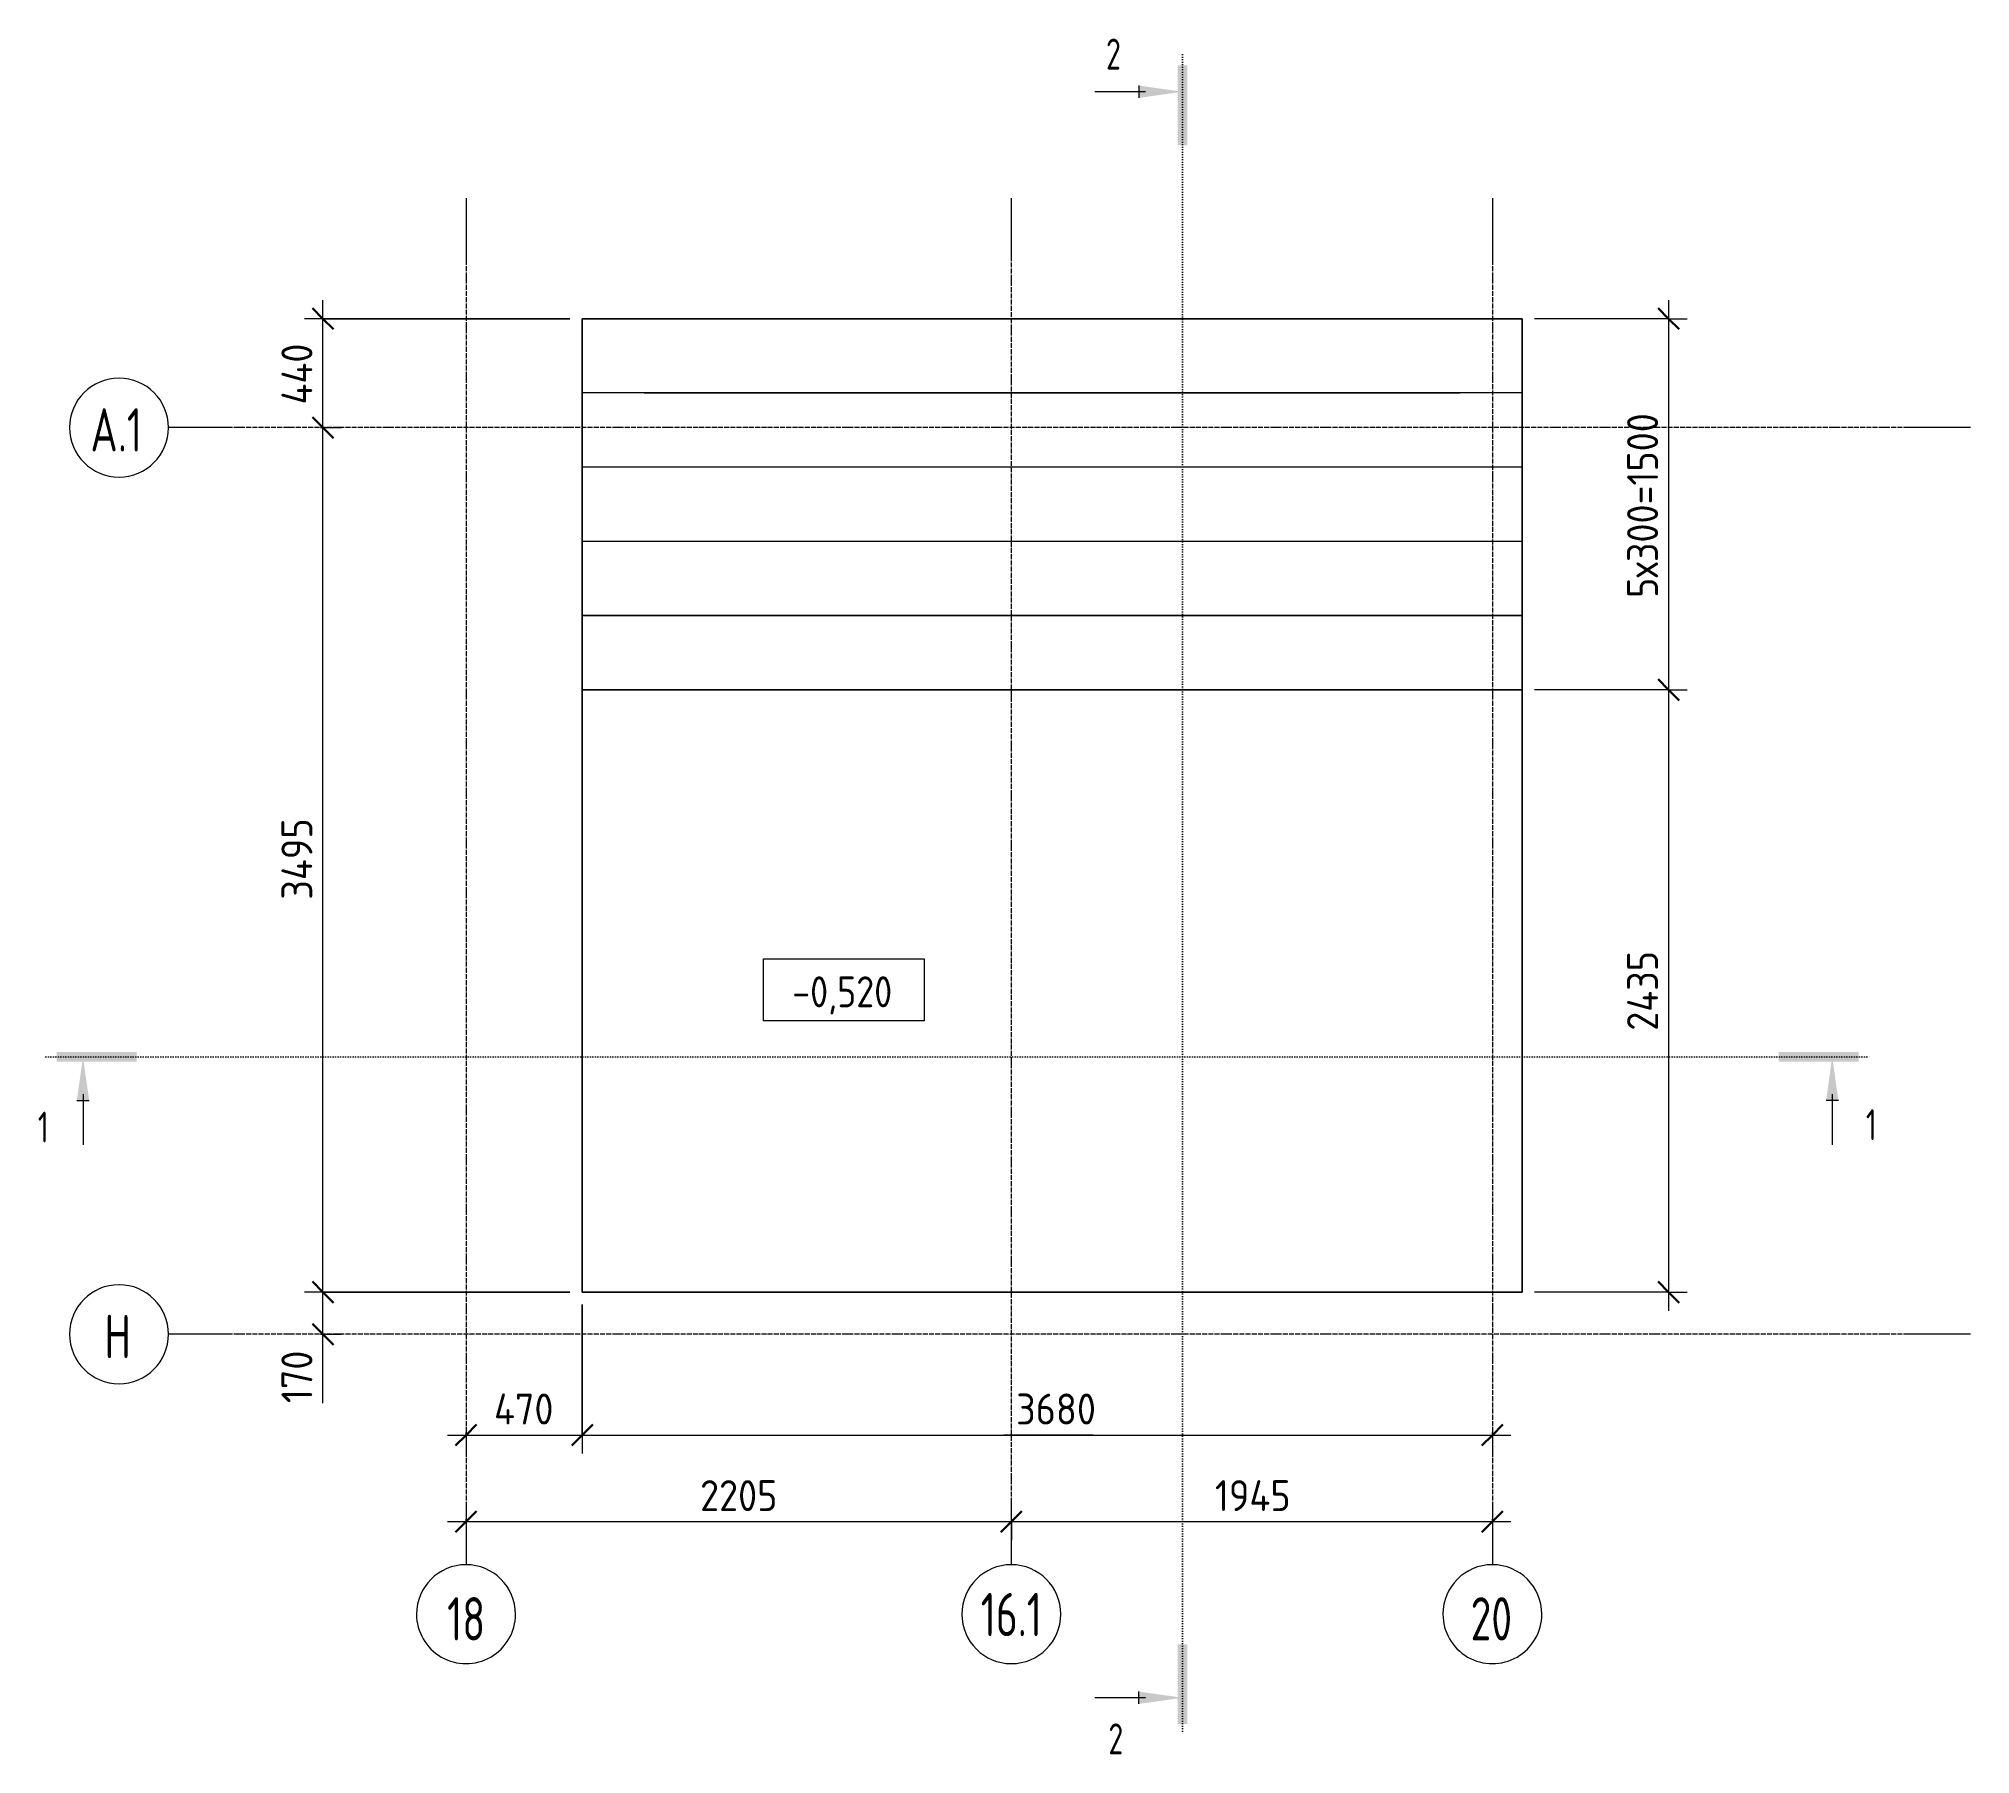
# Model space of a CAD drawing. Header units: millimetres. Extents: x 55945 to 93007, y -3829 to 32717.
# Drawn here: x 85196 to 93007, y 25782 to 32717 of the extents above.
import ezdxf

# ---------------------------------------------------------------- set-up
doc = ezdxf.new("R2010")
doc.units = ezdxf.units.MM
for name, pattern in [('01 Штриховая _2 мм_', [3, 2, -1]), ('02 Штрихпунктирная _20 мм_', [25, 20, -2.5, 0, -2.5]), ('04 Пунктир 10мм', [10, 0, -10])]:
    doc.linetypes.add(name, pattern=pattern)
for name, color, linetype, lineweight in [('AA_Dim', 7, 'Continuous', 9), ('AA_Dim-50', 7, 'Continuous', 9), ('AA_Linii', 7, 'Continuous', 9), ('AA_Razrez', 7, 'Continuous', 9), ('AA_Vinoska', 7, 'Continuous', 9), ('AA_Visotnaya otmetka', 7, 'Continuous', 9), ('AF_Lestnica', 7, '01 Штриховая _2 мм_', 9), ('AF_Perekritie', 7, 'Continuous', 60), ('AF_Perekritie_Гидроизоляция', 253, 'Continuous', 20), ('AF_Perekritie_Опалубка', 253, 'Continuous', 20), ('Оси', 7, 'Continuous', 9)]:
    doc.layers.add(name, color=color, linetype=linetype, lineweight=lineweight)
doc.styles.add('ISOCPEUR', font='isocpeur.TTF', dxfattribs={"width": 0.7, "height": 175})
doc.styles.add('ISOCPEUR_1', font='isocpeur.TTF', dxfattribs={"width": 0.7, "height": 125})
doc.styles.add('ISOCPEUR_2', font='isocpeur.TTF', dxfattribs={"width": 0.9, "height": 125})
doc.styles.add('ISOCPEUR_3', font='isocpeur.TTF', dxfattribs={"width": 0.85, "height": 125})
doc.dimstyles.new('00_Точн_3_знака__прозр_', dxfattribs={"dimscale": 304.8, "dimtxt": 125.344371, "dimasz": 0.278871, "dimexe": 0.246063, "dimexo": 0.164042, "dimgap": 0.016404, "dimtad": 1, "dimdec": 3, "dimrnd": 0.001, "dimdsep": 46, "dimtxsty": 'ISOCPEUR_2', "dimblk1": 'OBLIQUE', "dimblk2": 'OBLIQUE', "dimsah": 1, "dimcen": 0.09, "dimdle": 0.246063, "dimazin": 0, "dimtfac": 1, "dimtdec": 4, "dimtix": 1, "dimtmove": 0, "dimatfit": 3, "dimfxl": 1, "dimtvp": 1, "dimtolj": 1, "dimtzin": 0, "dimlwd": 18, "dimlwe": 18, "dimarcsym": 2})
doc.dimstyles.new('00_Точн_3_знака__прозр__1', dxfattribs={"dimscale": 304.8, "dimtxt": 125.344371, "dimasz": 0.278871, "dimexe": 0.246063, "dimexo": 0.164042, "dimgap": 0.016404, "dimtad": 1, "dimdec": 3, "dimrnd": 0.001, "dimdsep": 46, "dimtxsty": 'ISOCPEUR_2', "dimblk1": 'OBLIQUE', "dimblk2": 'OBLIQUE', "dimsah": 1, "dimcen": 0.09, "dimdle": 0.246063, "dimazin": 0, "dimtfac": 1, "dimtdec": 4, "dimtix": 1, "dimtmove": 1, "dimatfit": 3, "dimfxl": 1, "dimtvp": 1, "dimtolj": 1, "dimtzin": 0, "dimlwd": 18, "dimlwe": 18, "dimarcsym": 2})

# ---------------------------------------------------------------- blocks, each defined once
blk = doc.blocks.new('песок 1 - песок 1-3674227-Схема расположения перекрытия на отм_ -0_520 входной группы в осях 18-20_Н-А_1')
at = {"layer": 'AF_Perekritie', "lineweight": 20}
for p, q in [((58515.1, 27650), (61815.1, 27650)), ((61815.1, 27650), (58515.1, 27650))]:
    blk.add_line(p, q, dxfattribs=at)
blk = doc.blocks.new('песок 2 - песок 1-3674328-Схема расположения перекрытия на отм_ -0_520 входной группы в осях 18-20_Н-А_1')
at = {"layer": 'AF_Perekritie', "lineweight": 20}
blk.add_line((58515.1, 31285), (61814.9, 31285), dxfattribs=at)
blk.add_line((58515.1, 31285), (61814.9, 31285), dxfattribs=at)
blk = doc.blocks.new('Лестницы 1 - Лестницы 1-3673206-Схема расположения перекрытия на отм_ -0_520 входной группы в осях 18-20_Н-А_1')
at = {"layer": 'AA_Linii', "lineweight": 20}
for p, q in [((58265.2, 31285), (58265.2, 31585)), ((62065.1, 31585), (58265.2, 31585)), ((62065.1, 31585), (62065.1, 31285)), ((58265.2, 30985), (58265.2, 31285)), ((62065.1, 31285), (58265.2, 31285)), ((62065.1, 31285), (62065.1, 30985)), ((58265.2, 30685), (58265.2, 30985)), ((62065.1, 30985), (58265.2, 30985)), ((62065.1, 30985), (62065.1, 30685)), ((58265.2, 30385), (58265.2, 30685)), ((62065.1, 30685), (58265.2, 30685)), ((62065.1, 30685), (62065.1, 30385)), ((58265.2, 30085), (58265.2, 30385)), ((58265.2, 30385), (62065.1, 30385)), ((62065.1, 30385), (62065.1, 30085))]:
    blk.add_line(p, q, dxfattribs=at)
at = {"layer": 'AF_Lestnica'}
for p, q in [((62065.1, 31285), (58265.2, 31285)), ((62065.1, 30985), (58265.2, 30985)), ((62065.1, 30685), (58265.2, 30685)), ((62065.1, 30385), (58265.2, 30385)), ((62065.1, 30085), (58265.2, 30085)), ((62065.1, 30085), (58265.2, 30085)), ((62065.1, 30085), (62065.1, 29976))]:
    blk.add_line(p, q, dxfattribs=at)
blk = doc.blocks.new('Ось сетки - d_4мм-2765513-Схема расположения перекрытия на отм_ -0_520 входной группы в осях 18-20_Н-А_1')
at = {"layer": 'Оси'}
for start, end in [(360, 180), (360, 180), (180, 360), (180, 360)]:
    blk.add_arc((0, 0), 4, start, end, dxfattribs=at)
blk = doc.blocks.new('Разрез - Номер узла_ сзади-394133-Схема расположения перекрытия на отм_ -0_520 входной группы в осях 18-20_Н-А_1')
at = {"layer": 'AA_Razrez'}
for points in [[(7.33, 0.4), (7.33, -0.39), (0.87, -0.39), (0.87, 0.4)], [(3.5, -3.53), (2.5, -3.53), (3, 0)]]:
    blk.add_hatch(color=256, dxfattribs=at).paths.add_polyline_path(points)
for p, q in [((3, -3), (3, -7.1)), ((2.5, -3.53), (3.5, -3.53))]:
    blk.add_line(p, q, dxfattribs=at)
blk = doc.blocks.new('Разрез - Номер узла_ спереди-394134-Схема расположения перекрытия на отм_ -0_520 входной группы в осях 18-20_Н-А_1')
at = {"layer": 'AA_Razrez'}
for points in [[(7.33, 0.4), (7.33, -0.39), (0.87, -0.39), (0.87, 0.4)], [(3.5, -3.53), (2.5, -3.53), (3, 0)]]:
    blk.add_hatch(color=256, dxfattribs=at).paths.add_polyline_path(points)
for p, q in [((3, -3), (3, -7.1)), ((2.5, -3.53), (3.5, -3.53))]:
    blk.add_line(p, q, dxfattribs=at)
blk = doc.blocks.new('Высотные отметки - Рамка вверх-400294-Схема расположения перекрытия на отм_ -0_520 входной группы в осях 18-20_Н-А_1')
at = {"layer": 'AA_Vinoska'}
for p, q in [((-13, 0), (-13, 5)), ((-13, 5), (0, 5)), ((0, 5), (0, 0)), ((0, 0), (-13, 0))]:
    blk.add_line(p, q, dxfattribs=at)
blk = doc.blocks.new('DIMBLOCK53-Схема расположения перекрытия на отм_ -0_520 входной группы в осях 18-20_Н-А_1')
at = {"layer": 'AA_Dim-50', "lineweight": 18}
for p, q in [((91787.1, 31660), (91787.1, 30085)), ((91787.1, 31585), (91244.4, 31585)), ((91787.1, 31585), (91862.1, 31585)), ((91787.1, 30085), (91244.4, 30085)), ((91787.1, 30085), (91862.1, 30085)), ((91787.1, 27650), (91244.4, 27650)), ((91787.1, 27650), (91862.1, 27650))]:
    blk.add_line(p, q, dxfattribs=at)
at = {"layer": 'AA_Dim-50', "lineweight": 30}
for p, q in [((91787.1, 31585), (91744.6, 31627.5)), ((91787.1, 31585), (91829.6, 31542.5)), ((91787.1, 30085), (91744.6, 30127.5)), ((91787.1, 30085), (91829.6, 30042.5)), ((91787.1, 27650), (91744.6, 27692.5)), ((91787.1, 27650), (91829.6, 27607.5))]:
    blk.add_line(p, q, dxfattribs=at)
at = {"layer": 'AA_Dim-50', "color": 0, "lineweight": 18, "insert": (91619.3, 30456.6), "char_height": 125, "width": 908.155, "attachment_point": 1, "rotation": 90, "line_spacing_factor": 1.135194, "style": 'ISOCPEUR_2'}
blk.add_mtext('5х300=1500', dxfattribs=at)
blk = doc.blocks.new('_None')
blk = doc.blocks.new('DIMBLOCK54-Схема расположения перекрытия на отм_ -0_520 входной группы в осях 18-20_Н-А_1')
at = {"layer": 'AA_Dim-50', "lineweight": 18}
for p, q in [((91787.1, 30085), (91244.4, 30085)), ((91787.1, 30085), (91787.1, 27575)), ((91787.1, 30085), (91862.1, 30085)), ((91787.1, 27650), (91244.4, 27650)), ((91787.1, 27650), (91862.1, 27650))]:
    blk.add_line(p, q, dxfattribs=at)
at = {"layer": 'AA_Dim-50', "lineweight": 30}
for p, q in [((91787.1, 30085), (91744.6, 30127.5)), ((91787.1, 30085), (91829.6, 30042.5)), ((91787.1, 27650), (91744.6, 27692.5)), ((91787.1, 27650), (91829.6, 27607.5))]:
    blk.add_line(p, q, dxfattribs=at)
at = {"layer": 'AA_Dim-50', "color": 0, "lineweight": 18, "insert": (91619.3, 28706.7), "char_height": 125, "width": 385.966, "attachment_point": 1, "rotation": 90, "line_spacing_factor": 1.135194, "style": 'ISOCPEUR_2'}
blk.add_mtext('2435', dxfattribs=at)
blk = doc.blocks.new('DIMBLOCK55-Схема расположения перекрытия на отм_ -0_520 входной группы в осях 18-20_Н-А_1')
at = {"layer": 'AA_Dim-50', "lineweight": 18}
for p, q in [((87394.4, 27600), (87394.4, 26997.3)), ((87394.4, 27072.3), (87394.4, 27600)), ((86849.4, 27072.3), (87394.4, 27072.3)), ((86924.4, 27082.4), (86924.4, 26997.3)), ((86924.4, 27072.3), (86924.4, 27082.4))]:
    blk.add_line(p, q, dxfattribs=at)
at = {"layer": 'AA_Dim-50', "lineweight": 30}
for p, q in [((86924.4, 27072.3), (86966.9, 27114.8)), ((87394.4, 27072.3), (87436.9, 27114.8)), ((86924.4, 27072.3), (86881.9, 27029.8)), ((87394.4, 27072.3), (87351.9, 27029.8))]:
    blk.add_line(p, q, dxfattribs=at)
at = {"layer": 'AA_Dim-50', "color": 0, "lineweight": 18, "insert": (87037.6, 27240.1), "char_height": 125, "width": 292.313, "attachment_point": 1, "line_spacing_factor": 1.135194, "style": 'ISOCPEUR_2'}
blk.add_mtext('470', dxfattribs=at)
blk = doc.blocks.new('_Oblique')
at = {"color": 0, "linetype": 'ByBlock', "lineweight": -2}
blk.add_line((-0.5, -0.5), (0.5, 0.5), dxfattribs=at)
blk = doc.blocks.new('DIMBLOCK56-Схема расположения перекрытия на отм_ -0_520 входной группы в осях 18-20_Н-А_1')
at = {"layer": 'AA_Dim-50', "lineweight": 18}
for p, q in [((87394.4, 27600), (87394.4, 26997.3)), ((87394.4, 27072.3), (87394.4, 27600)), ((87394.4, 27072.3), (91149.4, 27072.3)), ((89098.7, 27072.3), (89234.4, 27072.3)), ((89460.9, 27072.3), (89098.7, 27072.3)), ((91074.4, 27082.4), (91074.4, 26997.3)), ((91074.4, 27072.3), (91074.4, 27082.4))]:
    blk.add_line(p, q, dxfattribs=at)
at = {"layer": 'AA_Dim-50', "lineweight": 30}
for p, q in [((87394.4, 27072.3), (87436.9, 27114.8)), ((91074.4, 27072.3), (91116.9, 27114.8)), ((87394.4, 27072.3), (87351.9, 27029.8)), ((91074.4, 27072.3), (91031.9, 27029.8))]:
    blk.add_line(p, q, dxfattribs=at)
at = {"layer": 'AA_Dim-50', "color": 0, "lineweight": 18, "insert": (89148.7, 27240.1), "char_height": 125, "width": 374.614, "attachment_point": 1, "line_spacing_factor": 1.135194, "style": 'ISOCPEUR_2'}
blk.add_mtext('3680', dxfattribs=at)
blk = doc.blocks.new('DIMBLOCK57-Схема расположения перекрытия на отм_ -0_520 входной группы в осях 18-20_Н-А_1')
at = {"layer": 'AA_Dim-50', "lineweight": 18}
for p, q in [((86849.4, 26722.3), (89129.4, 26722.3)), ((86924.4, 26732.4), (86924.4, 26647.3)), ((86924.4, 26722.3), (86924.4, 26732.4)), ((89129.4, 26732.4), (89129.4, 26647.3)), ((89129.4, 26722.3), (89129.4, 26732.4))]:
    blk.add_line(p, q, dxfattribs=at)
at = {"layer": 'AA_Dim-50', "lineweight": 30}
for p, q in [((86924.4, 26722.3), (86881.9, 26679.8)), ((86924.4, 26722.3), (86966.9, 26764.8)), ((89129.4, 26722.3), (89086.9, 26679.8)), ((89129.4, 26722.3), (89171.9, 26764.8))]:
    blk.add_line(p, q, dxfattribs=at)
at = {"layer": 'AA_Dim-50', "color": 0, "lineweight": 18, "insert": (87870.8, 26890.1), "char_height": 125, "width": 374.614, "attachment_point": 1, "line_spacing_factor": 1.135194, "style": 'ISOCPEUR_2'}
blk.add_mtext('2205', dxfattribs=at)
blk = doc.blocks.new('DIMBLOCK58-Схема расположения перекрытия на отм_ -0_520 входной группы в осях 18-20_Н-А_1')
at = {"layer": 'AA_Dim-50', "lineweight": 30}
for p, q in [((89129.4, 26722.3), (89086.9, 26679.8)), ((89129.4, 26722.3), (89171.9, 26764.8)), ((91074.4, 26722.3), (91031.9, 26679.8)), ((91074.4, 26722.3), (91116.9, 26764.8))]:
    blk.add_line(p, q, dxfattribs=at)
at = {"layer": 'AA_Dim-50', "lineweight": 18}
for p, q in [((89129.4, 26732.4), (89129.4, 26647.3)), ((89129.4, 26722.3), (89129.4, 26732.4)), ((89129.4, 26722.3), (91149.4, 26722.3)), ((91074.4, 26732.4), (91074.4, 26647.3)), ((91074.4, 26722.3), (91074.4, 26732.4))]:
    blk.add_line(p, q, dxfattribs=at)
at = {"layer": 'AA_Dim-50', "color": 0, "lineweight": 18, "insert": (89952.9, 26890.1), "char_height": 125, "width": 357.586, "attachment_point": 1, "line_spacing_factor": 1.135194, "style": 'ISOCPEUR_2'}
blk.add_mtext('1945', dxfattribs=at)
blk = doc.blocks.new('DIMBLOCK59-Схема расположения перекрытия на отм_ -0_520 входной группы в осях 18-20_Н-А_1')
at = {"layer": 'AA_Dim-50', "lineweight": 30}
for p, q in [((86345.8, 27650), (86303.3, 27692.5)), ((86345.8, 27650), (86388.3, 27607.5)), ((86345.8, 27480), (86303.3, 27522.5)), ((86345.8, 27480), (86388.3, 27437.5))]:
    blk.add_line(p, q, dxfattribs=at)
at = {"layer": 'AA_Dim-50', "lineweight": 18}
for p, q in [((87344.4, 27650), (86270.8, 27650)), ((86345.8, 27405), (86345.8, 27650)), ((86345.8, 27650), (87344.4, 27650)), ((86345.8, 27462.2), (86345.8, 27565)), ((86335.7, 27480), (86420.8, 27480)), ((86345.8, 27480), (86335.7, 27480)), ((86345.8, 27201.7), (86345.8, 27462.2))]:
    blk.add_line(p, q, dxfattribs=at)
at = {"layer": 'AA_Dim-50', "color": 0, "lineweight": 18, "insert": (86178, 27201.7), "char_height": 125, "width": 252.581, "attachment_point": 1, "rotation": 90, "line_spacing_factor": 1.135194, "style": 'ISOCPEUR_2'}
blk.add_mtext('170', dxfattribs=at)
blk = doc.blocks.new('DIMBLOCK60-Схема расположения перекрытия на отм_ -0_520 входной группы в осях 18-20_Н-А_1')
at = {"layer": 'AA_Dim-50', "lineweight": 30}
for p, q in [((86345.8, 31145), (86303.3, 31187.5)), ((86345.8, 31145), (86388.3, 31102.5)), ((86345.8, 27650), (86303.3, 27692.5)), ((86345.8, 27650), (86388.3, 27607.5))]:
    blk.add_line(p, q, dxfattribs=at)
at = {"layer": 'AA_Dim-50', "lineweight": 18}
for p, q in [((86335.7, 31145), (86420.8, 31145)), ((86345.8, 31145), (86335.7, 31145)), ((86345.8, 27650), (86345.8, 31145)), ((87344.4, 27650), (86270.8, 27650)), ((86345.8, 27650), (87344.4, 27650))]:
    blk.add_line(p, q, dxfattribs=at)
at = {"layer": 'AA_Dim-50', "color": 0, "lineweight": 18, "insert": (86178, 29236.7), "char_height": 125, "width": 385.966, "attachment_point": 1, "rotation": 90, "line_spacing_factor": 1.135194, "style": 'ISOCPEUR_2'}
blk.add_mtext('3495', dxfattribs=at)
blk = doc.blocks.new('DIMBLOCK61-Схема расположения перекрытия на отм_ -0_520 входной группы в осях 18-20_Н-А_1')
at = {"layer": 'AA_Dim-50', "lineweight": 18}
for p, q in [((86345.8, 31145), (86345.8, 31660)), ((87344.5, 31585), (86270.8, 31585)), ((86345.8, 31585), (87344.5, 31585)), ((86335.7, 31145), (86420.8, 31145)), ((86345.8, 31145), (86335.7, 31145))]:
    blk.add_line(p, q, dxfattribs=at)
at = {"layer": 'AA_Dim-50', "lineweight": 30}
for p, q in [((86345.8, 31585), (86303.3, 31627.5)), ((86345.8, 31585), (86388.3, 31542.5)), ((86345.8, 31145), (86303.3, 31187.5)), ((86345.8, 31145), (86388.3, 31102.5))]:
    blk.add_line(p, q, dxfattribs=at)
at = {"layer": 'AA_Dim-50', "color": 0, "lineweight": 18, "insert": (86178, 31238.5), "char_height": 125, "width": 303.664, "attachment_point": 1, "rotation": 90, "line_spacing_factor": 1.135194, "style": 'ISOCPEUR_2'}
blk.add_mtext('440', dxfattribs=at)

msp = doc.modelspace()

# ---------------------------------------------------------------- linework, layer by layer
at = {"layer": 'AA_Linii'}
for p, q in [((87394.39, 27650), (87394.39, 31585)), ((87394.39, 31585), (91194.39, 31585)), ((91194.39, 31585), (87394.39, 31585)), ((87394.39, 31585), (87394.39, 27650)), ((91194.39, 31585), (91194.39, 29140)), ((91194.39, 27650), (91194.39, 31585)), ((91194.39, 29140), (91194.39, 27650)), ((91194.39, 27650), (87394.39, 27650)), ((87394.39, 27650), (91194.39, 27650))]:
    msp.add_line(p, q, dxfattribs=at)
at = {"layer": 'AA_Razrez', "linetype": '04 Пунктир 10мм'}
for p, q in [((89821.4456, 32652.769), (89821.4456, 25860.3686)), ((85225.6672, 28601.0385), (92598.7217, 28601.0385))]:
    msp.add_line(p, q, dxfattribs=at)
at = {"layer": 'AF_Perekritie_Гидроизоляция'}
for p, q in [((87644.39, 31285), (90944.2668, 31285)), ((90944.2668, 31285), (87644.39, 31285)), ((90944.2668, 27650), (87644.39, 27650)), ((87644.39, 27650), (90944.2668, 27650))]:
    msp.add_line(p, q, dxfattribs=at)
at = {"layer": 'AF_Perekritie_Опалубка'}
for p, q in [((87394.39, 30085), (91194.39, 30085)), ((87394.39, 27650), (87394.39, 30085)), ((87394.39, 30085), (87394.39, 27650)), ((91194.39, 30085), (87394.39, 30085)), ((91194.39, 30085), (91194.39, 27650)), ((91194.39, 27650), (91194.39, 30085)), ((91194.39, 27650), (87394.39, 27650)), ((87394.39, 27650), (91194.39, 27650))]:
    msp.add_line(p, q, dxfattribs=at)
at = {"layer": 'Оси'}
for p, q in [((86924.39, 32072.6595), (86924.39, 31822.6595)), ((89129.39, 31822.6595), (89129.39, 32072.6595)), ((91074.39, 32072.6595), (91074.39, 31822.6595)), ((85971.2811, 31145), (85721.2811, 31145)), ((93007.1717, 31145), (92757.1717, 31145)), ((85971.2811, 27480), (85721.2811, 27480)), ((93007.1717, 27480), (92757.1717, 27480)), ((86924.39, 26798.3033), (86924.39, 26548.3033)), ((89129.39, 26548.3033), (89129.39, 26798.3033)), ((91074.39, 26798.3033), (91074.39, 26548.3033))]:
    msp.add_line(p, q, dxfattribs=at)
at = {"layer": 'Оси', "linetype": '02 Штрихпунктирная _20 мм_'}
for p, q in [((86924.39, 31822.6595), (86924.39, 26798.3033)), ((89129.39, 26798.3033), (89129.39, 31822.6595)), ((91074.39, 31822.6595), (91074.39, 26798.3033)), ((92757.1717, 31145), (85971.2811, 31145)), ((92757.1717, 27480), (85971.2811, 27480))]:
    msp.add_line(p, q, dxfattribs=at)

# ---------------------------------------------------------------- block references
at = {"layer": 'AA_Razrez', "xscale": 49.99999999999998, "yscale": 49.99999999999998, "zscale": 49.99999999999998, "rotation": 269.9999999999996}
msp.add_blockref('Разрез - Номер узла_ спереди-394134-Схема расположения перекрытия на отм_ -0_520 входной группы в осях 18-20_Н-А_1', (89821.4456, 32652.769), dxfattribs=at)
at = {"layer": 'AA_Razrez', "xscale": 49.99999999999998, "yscale": 49.99999999999998, "zscale": 49.99999999999998}
msp.add_blockref('Разрез - Номер узла_ спереди-394134-Схема расположения перекрытия на отм_ -0_520 входной группы в осях 18-20_Н-А_1', (85225.6672, 28601.0385), dxfattribs=at)
at = {"layer": 'AA_Razrez', "extrusion": (0, 0, -1), "xscale": 49.99999999999998, "yscale": 49.99999999999998, "zscale": 49.99999999999998}
msp.add_blockref('Разрез - Номер узла_ сзади-394133-Схема расположения перекрытия на отм_ -0_520 входной группы в осях 18-20_Н-А_1', (-92598.7217, 28601.0385), dxfattribs=at)
at = {"layer": 'AA_Razrez', "extrusion": (0, 0, -1), "xscale": 49.99999999999998, "yscale": 49.99999999999998, "zscale": 49.99999999999998, "rotation": 90.00000000000053}
msp.add_blockref('Разрез - Номер узла_ сзади-394133-Схема расположения перекрытия на отм_ -0_520 входной группы в осях 18-20_Н-А_1', (-89821.4456, 25860.3686), dxfattribs=at)
at = {"layer": 'AA_Vinoska', "xscale": 49.99999999999998, "yscale": 49.99999999999998, "zscale": 49.99999999999998}
msp.add_blockref('Высотные отметки - Рамка вверх-400294-Схема расположения перекрытия на отм_ -0_520 входной группы в осях 18-20_Н-А_1', (88777.1349, 28747.1912), dxfattribs=at)
at = {"layer": 'AF_Lestnica'}
msp.add_blockref('Лестницы 1 - Лестницы 1-3673206-Схема расположения перекрытия на отм_ -0_520 входной группы в осях 18-20_Н-А_1', (29129.3284, 0), dxfattribs=at)
at = {"layer": 'AF_Perekritie_Гидроизоляция'}
for name in ['песок 2 - песок 1-3674328-Схема расположения перекрытия на отм_ -0_520 входной группы в осях 18-20_Н-А_1', 'песок 1 - песок 1-3674227-Схема расположения перекрытия на отм_ -0_520 входной группы в осях 18-20_Н-А_1']:
    msp.add_blockref(name, (29129.3284, 0), dxfattribs=at)
at = {"layer": 'Оси', "xscale": 49.99999999999998, "yscale": 49.99999999999998, "zscale": 49.99999999999998}
for p, rotation in [((85521.2811, 31145), 89.9999999999998), ((85521.2811, 27480), 89.9999999999998), ((86924.39, 26348.3033), 180), ((91074.39, 26348.3033), 180)]:
    msp.add_blockref('Ось сетки - d_4мм-2765513-Схема расположения перекрытия на отм_ -0_520 входной группы в осях 18-20_Н-А_1', p, dxfattribs=dict(at, rotation=rotation))
msp.add_blockref('Ось сетки - d_4мм-2765513-Схема расположения перекрытия на отм_ -0_520 входной группы в осях 18-20_Н-А_1', (89129.39, 26348.3033), dxfattribs=at)

# ---------------------------------------------------------------- texts
at = {"layer": 'AA_Razrez', "char_height": 125, "attachment_point": 1, "style": 'ISOCPEUR_1'}
for s, insert, width in [('\\fISOCPEUR|b0|i0|c204|p34|;\\W.7;2', (89512.4021, 32717.4996), 75.759469), ('\\fISOCPEUR|b0|i0|c204|p34|;\\W.7;1', (85193.1459, 28379.8544), 53.312219), ('\\fISOCPEUR|b0|i0|c204|p34|;\\W.7;1', (92584.6929, 28389.4414), 53.312219), ('\\fISOCPEUR|b0|i0|c204|p34|;\\W.7;2', (89521.9892, 25906.6067), 75.759469)]:
    msp.add_mtext(s, dxfattribs=dict(at, insert=insert, width=width))
at = {"layer": 'AA_Visotnaya otmetka', "insert": (88243.4525, 28926.7503), "char_height": 125, "width": 479.798668, "attachment_point": 1, "line_spacing_factor": 1.135194, "style": 'ISOCPEUR_3'}
msp.add_mtext('-0,520', dxfattribs=at)
at = {"layer": 'Оси', "char_height": 175, "attachment_point": 1, "style": 'ISOCPEUR'}
for s, insert, width in [('\\fISOCPEUR|b0|i0|c204|p34|;\\W.7;А', (85405.8925, 31223.5763), 134.6835), ('.1', (85517.0175, 31223.5763), 120.653969), ('\\fISOCPEUR|b0|i0|c204|p34|;\\W.7;Н', (85461.5425, 27558.5763), 120.653969), ('18', (86847.9804, 26416.9064), 179.578), ('16.1', (89005.4247, 26434.5335), 300.231969), ('20', (90986.4304, 26416.9064), 207.637062)]:
    msp.add_mtext(s, dxfattribs=dict(at, insert=insert, width=width))

# ---------------------------------------------------------------- dimensions: what is measured, and where the dimension line sits
at = {"layer": 'AA_Dim', "lineweight": 18}
for base, p1, p2, override, picture, middle in [((86345.7981, 31585), (86285.694, 31145), (87394.5133, 31585), {"dimpost": '<>', "dimfxl": 1192.929217}, 'DIMBLOCK61-Схема расположения перекрытия на отм_ -0_520 входной группы в осях 18-20_Н-А_1', (86278.2981, 31365)), ((86345.7981, 31145), (87394.39, 27650), (86285.694, 31145), {"dimpost": '<>', "dimfxl": 3666.637681}, 'DIMBLOCK60-Схема расположения перекрытия на отм_ -0_520 входной группы в осях 18-20_Н-А_1', (86278.2981, 29397.5))]:
    dim = msp.add_linear_dim(base=base, p1=p1, p2=p2, angle=90, dimstyle='00_Точн_3_знака__прозр_', override=override, dxfattribs=at)
    dim.commit()
    dim.dimension.update_dxf_attribs({"geometry": picture, "text_midpoint": middle})
for base, p1, p2, text, override, picture, middle in [((91787.1417, 30085), (91194.39, 31585), (91194.39, 30085), '5х300=1500', {"dimpost": '<>', "dimblk1": 'None', "dimblk2": 'None', "dimsah": 1, "dimfxl": 1500}, 'DIMBLOCK53-Схема расположения перекрытия на отм_ -0_520 входной группы в осях 18-20_Н-А_1', (91719.6417, 30835)), ((91787.1417, 27650), (91194.39, 30085), (91194.39, 27650), '2435', {"dimpost": '<>', "dimblk1": 'None', "dimblk2": 'None', "dimsah": 1, "dimfxl": 2435}, 'DIMBLOCK54-Схема расположения перекрытия на отм_ -0_520 входной группы в осях 18-20_Н-А_1', (91719.6417, 28867.5))]:
    dim = msp.add_linear_dim(base=base, p1=p1, p2=p2, angle=90, text=text, dimstyle='00_Точн_3_знака__прозр_', override=override, dxfattribs=at)
    dim.commit()
    dim.dimension.update_dxf_attribs({"geometry": picture, "text_midpoint": middle})
dim = msp.add_linear_dim(base=(86345.7981, 27650), p1=(86285.694, 27480), p2=(87394.39, 27650), angle=90, dimstyle='00_Точн_3_знака__прозр__1', override={"dimpost": '<>', "dimfxl": 1121.653638}, dxfattribs=at)
dim.commit()
dim.dimension.update_dxf_attribs({"geometry": 'DIMBLOCK59-Схема расположения перекрытия на отм_ -0_520 входной группы в осях 18-20_Н-А_1', "text_midpoint": (86261.2916, 27328.0254), "dimtype": 160, "text_rotation": 90})
for base, p1, p2, override, picture, middle in [((87394.39, 27072.2601), (86924.39, 27132.3642), (87394.39, 27650), {"dimpost": '<>', "dimfxl": 699.175845}, 'DIMBLOCK55-Схема расположения перекрытия на отм_ -0_520 входной группы в осях 18-20_Н-А_1', (87159.39, 27139.7601)), ((89129.39, 26722.2601), (86924.39, 26782.3642), (89129.39, 26782.3642), {"dimpost": '<>', "dimfxl": 2205}, 'DIMBLOCK57-Схема расположения перекрытия на отм_ -0_520 входной группы в осях 18-20_Н-А_1', (88026.89, 26789.7601)), ((91074.39, 26722.2601), (89129.39, 26782.3642), (91074.39, 26782.3642), {"dimpost": '<>', "dimfxl": 1945}, 'DIMBLOCK58-Схема расположения перекрытия на отм_ -0_520 входной группы в осях 18-20_Н-А_1', (90101.89, 26789.7601))]:
    dim = msp.add_linear_dim(base=base, p1=p1, p2=p2, dimstyle='00_Точн_3_знака__прозр_', override=override, dxfattribs=at)
    dim.commit()
    dim.dimension.update_dxf_attribs({"geometry": picture, "text_midpoint": middle})
dim = msp.add_linear_dim(base=(91074.39, 27072.2601), p1=(87394.39, 27650), p2=(91074.39, 27132.3642), dimstyle='00_Точн_3_знака__прозр__1', override={"dimpost": '<>', "dimfxl": 3716.227504}, dxfattribs=at)
dim.commit()
dim.dimension.update_dxf_attribs({"geometry": 'DIMBLOCK56-Схема расположения перекрытия на отм_ -0_520 входной группы в осях 18-20_Н-А_1', "text_midpoint": (89336.0563, 27156.7666), "dimtype": 160})

doc.saveas('drawing.dxf')
